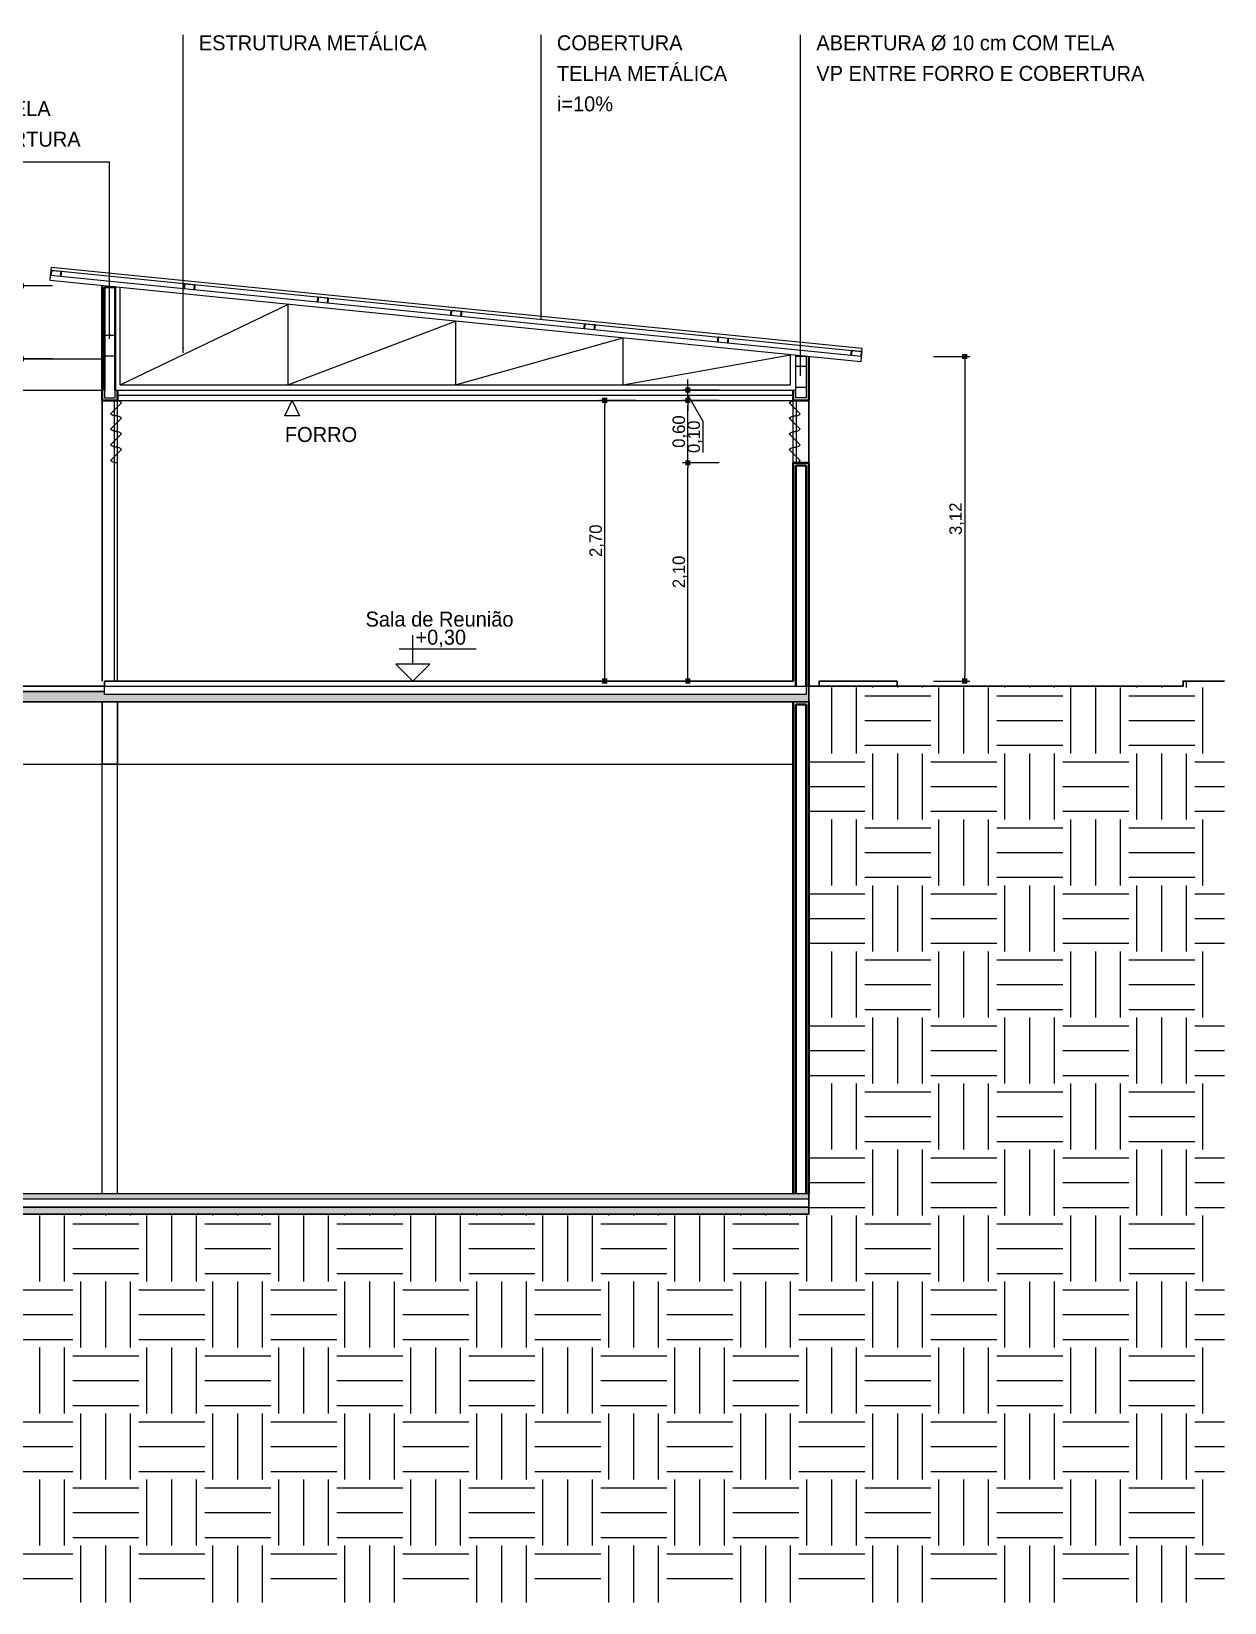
# Model space of a CAD drawing. Header units: millimetres. Extents: x 3006 to 6000, y 1661 to 3774.
# Drawn here: x 4135.99 to 4147.47, y 1757.89 to 1773.01 of the extents above; entities that cross this region are included whole.
import ezdxf

# ---------------------------------------------------------------- set-up
doc = ezdxf.new("R2010")
doc.units = ezdxf.units.MM
doc.header["$LTSCALE"] = 10
doc.linetypes.add('TT3', pattern=[0.25, 0.125, -0.125])
doc.linetypes.add('TT4', pattern=[0.1, 0.05, -0.05])
for name, color, linetype, lineweight in [('.10', 200, 'Continuous', 9), ('.10 ultra fina', 240, 'Continuous', 5), ('.15', 150, 'Continuous', 15), ('.25', 70, 'Continuous', 25), ('.30', 50, 'Continuous', 30), ('.40', 20, 'Continuous', 40), ('.40 Interno parede', 27, 'Continuous', 40), ('COTAS', 230, 'Continuous', 15), ('MARCAÇÕES', 230, 'Continuous', 15)]:
    doc.layers.add(name, color=color, linetype=linetype, lineweight=lineweight)
for name, color, linetype in [('.20 hachura', 185, 'Continuous'), ('ARQ-PRJ', 8, 'TT3'), ('ARQ-SMB', 9, 'Continuous'), ('Escrita', 34, 'Continuous')]:
    doc.layers.add(name, color=color, linetype=linetype)
doc.styles.add('Texto Wilian', font='himalaya.ttf')
doc.dimstyles.new('Cota 1-75 Exter WMJ', dxfattribs={"dimtxt": 0.12, "dimasz": 0.05, "dimexe": 0.05, "dimexo": 0.1, "dimgap": 0.002, "dimtad": 1, "dimzin": 1, "dimtxsty": 'Texto Wilian', "dimblk": 'BOXFILLED', "dimcen": 2.5, "dimclrd": 230, "dimclre": 230, "dimclrt": 104, "dimazin": 0, "dimtfac": 1, "dimtix": 1, "dimtmove": 0, "dimatfit": 3, "dimfxl": 0.3, "dimfxlon": 1, "dimlwd": 20, "dimarcsym": 1})

# ---------------------------------------------------------------- blocks, each defined once
blk = doc.blocks.new('_BoxFilled')
at = {"color": 0, "linetype": 'ByBlock', "lineweight": -2}
blk.add_line((-0.5, 0), (-1, 0), dxfattribs=at)
at = {"color": 0, "linetype": 'ByBlock'}
blk.add_solid([(-0.5, 0.5), (0.5, 0.5), (-0.5, -0.5), (0.5, -0.5)], dxfattribs=at)
blk = doc.blocks.new('*D549')
at = {"layer": 'COTAS', "color": 230, "lineweight": -2, "transparency": 16777216}
for p, q in [((4142.609, 1768.86), (4142.259, 1768.86)), ((4142.609, 1766.76), (4142.259, 1766.76))]:
    blk.add_line(p, q, dxfattribs=at)
at = {"layer": 'COTAS', "color": 230, "linetype": 'Continuous', "lineweight": 20, "transparency": 16777216}
blk.add_line((4142.309, 1766.81), (4142.309, 1768.81), dxfattribs=at)
at = {"layer": 'Defpoints', "color": 0, "transparency": 16777216}
for p in [(4142.309, 1768.86), (4143.323, 1768.86), (4143.323, 1766.76)]:
    blk.add_point(p, dxfattribs=at)
at = {"layer": 'COTAS', "color": 230, "lineweight": 20, "transparency": 16777216, "xscale": 0.05, "yscale": 0.05, "zscale": 0.05}
for p, rotation in [((4142.309, 1768.86), 90), ((4142.309, 1766.76), 270)]:
    blk.add_blockref('_BoxFilled', p, dxfattribs=dict(at, rotation=rotation))
at = {"layer": 'COTAS', "color": 104, "transparency": 16777216, "insert": (4142.233, 1767.81), "char_height": 0.12, "attachment_point": 5, "rotation": 90, "style": 'Texto Wilian'}
blk.add_mtext('2,10', dxfattribs=at)
blk = doc.blocks.new('*D550')
at = {"layer": 'COTAS', "color": 230, "lineweight": -2, "transparency": 16777216}
for p, q in [((4142.609, 1769.46), (4142.259, 1769.46)), ((4142.609, 1768.86), (4142.259, 1768.86))]:
    blk.add_line(p, q, dxfattribs=at)
at = {"layer": 'COTAS', "color": 230, "linetype": 'Continuous', "lineweight": 20, "transparency": 16777216}
blk.add_line((4142.309, 1768.91), (4142.309, 1769.41), dxfattribs=at)
at = {"layer": 'Defpoints', "color": 0, "transparency": 16777216}
for p in [(4142.309, 1769.46), (4143.323, 1769.46), (4143.323, 1768.86)]:
    blk.add_point(p, dxfattribs=at)
at = {"layer": 'COTAS', "color": 230, "lineweight": 20, "transparency": 16777216, "xscale": 0.05, "yscale": 0.05, "zscale": 0.05}
for p, rotation in [((4142.309, 1769.46), 90), ((4142.309, 1768.86), 270)]:
    blk.add_blockref('_BoxFilled', p, dxfattribs=dict(at, rotation=rotation))
at = {"layer": 'COTAS', "color": 104, "transparency": 16777216, "insert": (4142.233, 1769.16), "char_height": 0.12, "attachment_point": 5, "rotation": 90, "style": 'Texto Wilian'}
blk.add_mtext('0,60', dxfattribs=at)
blk = doc.blocks.new('*D562')
at = {"layer": 'COTAS', "color": 230, "lineweight": -2, "transparency": 16777216}
for p, q in [((4141.809, 1769.46), (4141.459, 1769.46)), ((4141.809, 1766.76), (4141.459, 1766.76))]:
    blk.add_line(p, q, dxfattribs=at)
at = {"layer": 'COTAS', "color": 230, "linetype": 'Continuous', "lineweight": 20, "transparency": 16777216}
blk.add_line((4141.509, 1766.81), (4141.509, 1769.41), dxfattribs=at)
at = {"layer": 'Defpoints', "color": 0, "transparency": 16777216}
for p in [(4141.509, 1769.46), (4142.109, 1769.46), (4142.109, 1766.76)]:
    blk.add_point(p, dxfattribs=at)
at = {"layer": 'COTAS', "color": 230, "lineweight": 20, "transparency": 16777216, "xscale": 0.05, "yscale": 0.05, "zscale": 0.05}
for p, rotation in [((4141.509, 1769.46), 90), ((4141.509, 1766.76), 270)]:
    blk.add_blockref('_BoxFilled', p, dxfattribs=dict(at, rotation=rotation))
at = {"layer": 'COTAS', "color": 104, "transparency": 16777216, "insert": (4141.433, 1768.11), "char_height": 0.12, "attachment_point": 5, "rotation": 90, "style": 'Texto Wilian'}
blk.add_mtext('2,70', dxfattribs=at)
blk = doc.blocks.new('*D563')
at = {"layer": 'COTAS', "color": 230, "linetype": 'Continuous', "lineweight": 20, "transparency": 16777216}
for p, q in [((4142.309, 1769.61), (4142.309, 1769.66)), ((4142.309, 1769.46), (4142.309, 1769.56)), ((4142.309, 1769.46), (4142.309, 1769.56)), ((4142.309, 1769.51), (4142.454, 1769.261)), ((4142.309, 1769.41), (4142.309, 1769.36)), ((4142.454, 1769.261), (4142.454, 1768.959))]:
    blk.add_line(p, q, dxfattribs=at)
at = {"layer": 'COTAS', "color": 230, "lineweight": -2, "transparency": 16777216}
for p, q in [((4142.609, 1769.56), (4142.259, 1769.56)), ((4142.609, 1769.46), (4142.259, 1769.46))]:
    blk.add_line(p, q, dxfattribs=at)
at = {"layer": 'Defpoints', "color": 0, "transparency": 16777216}
for p in [(4142.309, 1769.56), (4143.323, 1769.56), (4143.323, 1769.46)]:
    blk.add_point(p, dxfattribs=at)
at = {"layer": 'COTAS', "color": 230, "lineweight": 20, "transparency": 16777216, "xscale": 0.05, "yscale": 0.05, "zscale": 0.05}
for p, rotation in [((4142.309, 1769.56), 270), ((4142.309, 1769.46), 90)]:
    blk.add_blockref('_BoxFilled', p, dxfattribs=dict(at, rotation=rotation))
at = {"layer": 'COTAS', "color": 104, "transparency": 16777216, "insert": (4142.377, 1769.11), "char_height": 0.12, "attachment_point": 5, "rotation": 90, "style": 'Texto Wilian'}
blk.add_mtext('0,10', dxfattribs=at)
blk = doc.blocks.new('*D581')
at = {"layer": 'COTAS', "color": 230, "lineweight": -2, "transparency": 16777216}
for p, q in [((4136.197, 1770.562), (4135.847, 1770.562)), ((4136.197, 1769.86), (4135.847, 1769.86))]:
    blk.add_line(p, q, dxfattribs=at)
at = {"layer": 'COTAS', "color": 230, "linetype": 'Continuous', "lineweight": 20, "transparency": 16777216}
blk.add_line((4135.897, 1769.91), (4135.897, 1770.512), dxfattribs=at)
at = {"layer": 'Defpoints', "color": 0, "transparency": 16777216}
for p in [(4135.897, 1770.562), (4136.673, 1770.562), (4136.673, 1769.86)]:
    blk.add_point(p, dxfattribs=at)
at = {"layer": 'COTAS', "color": 230, "lineweight": 20, "transparency": 16777216, "xscale": 0.05, "yscale": 0.05, "zscale": 0.05}
for p, rotation in [((4135.897, 1770.562), 90), ((4135.897, 1769.86), 270)]:
    blk.add_blockref('_BoxFilled', p, dxfattribs=dict(at, rotation=rotation))
at = {"layer": 'COTAS', "color": 104, "transparency": 16777216, "insert": (4135.82, 1770.211), "char_height": 0.12, "attachment_point": 5, "rotation": 90, "style": 'Texto Wilian'}
blk.add_mtext('0,70', dxfattribs=at)
blk = doc.blocks.new('*D564')
at = {"layer": 'COTAS', "color": 230, "lineweight": -2, "transparency": 16777216}
for p, q in [((4144.673, 1769.882), (4145.023, 1769.882)), ((4144.673, 1766.76), (4145.023, 1766.76))]:
    blk.add_line(p, q, dxfattribs=at)
at = {"layer": 'COTAS', "color": 230, "linetype": 'Continuous', "lineweight": 20, "transparency": 16777216}
blk.add_line((4144.973, 1769.832), (4144.973, 1766.81), dxfattribs=at)
at = {"layer": 'Defpoints', "color": 0, "transparency": 16777216}
for p in [(4143.473, 1769.882), (4143.473, 1766.76), (4144.973, 1766.76)]:
    blk.add_point(p, dxfattribs=at)
at = {"layer": 'COTAS', "color": 230, "lineweight": 20, "transparency": 16777216, "xscale": 0.05, "yscale": 0.05, "zscale": 0.05}
for p, rotation in [((4144.973, 1769.882), 90), ((4144.973, 1766.76), 270)]:
    blk.add_blockref('_BoxFilled', p, dxfattribs=dict(at, rotation=rotation))
at = {"layer": 'COTAS', "color": 104, "transparency": 16777216, "insert": (4144.896, 1768.321), "char_height": 0.12, "attachment_point": 5, "rotation": 90, "style": 'Texto Wilian'}
blk.add_mtext('3,12', dxfattribs=at)

msp = doc.modelspace()

# ---------------------------------------------------------------- hatches: boundary and pattern name
at = {"layer": '.20 hachura', "true_color": 0xc2a3a3}
h = msp.add_hatch(dxfattribs=at)
h.set_pattern_fill('EARTH', color=253, scale=0.1)
h.set_pattern_definition([(0, (0, -11.8586), (0.635, 0.635), [0.635, -0.635]), (0, (0, -11.62044), (0.635, 0.635), [0.635, -0.635]), (0, (0, -11.3823), (0.635, 0.635), [0.635, -0.635]), (90, (0.0794, -11.30294), (-0.635, 0.635), [0.635, -0.635]), (90, (0.3175, -11.30294), (-0.635, 0.635), [0.635, -0.635]), (90, (0.5556, -11.30294), (-0.635, 0.635), [0.635, -0.635])])
h.paths.add_polyline_path([(4143.473, 1766.71), (4143.473, 1761.63), (4123.373, 1761.63), (4123.373, 1761.76), (4119.373, 1761.76), (4119.373, 1757.895), (4147.473, 1757.895), (4147.473, 1766.76), (4147.073, 1766.76), (4147.073, 1766.71)])
at = {"layer": '.20 hachura'}
h = msp.add_hatch(color=185, dxfattribs=at)
h.dxf.hatch_style = 1
h.paths.add_polyline_path([(4136.698, 1766.66), (4133.648, 1766.66), (4133.648, 1766.63), (4123.398, 1766.63), (4123.398, 1766.71), (4123.398, 1766.76), (4123.373, 1766.76), (4123.373, 1766.56), (4143.473, 1766.56), (4143.473, 1766.71), (4143.448, 1766.71), (4143.448, 1766.63), (4136.698, 1766.63)])
h = msp.add_hatch(color=185, dxfattribs=at)
h.dxf.hatch_style = 1
h.paths.add_polyline_path([(4143.473, 1761.83), (4123.373, 1761.83), (4123.373, 1761.78), (4143.473, 1761.78)])
h = msp.add_hatch(color=185, dxfattribs=at)
h.dxf.hatch_style = 1
h.paths.add_polyline_path([(4143.473, 1761.7), (4123.373, 1761.7), (4123.373, 1761.63), (4143.473, 1761.63)])

# ---------------------------------------------------------------- linework, layer by layer
at = {"layer": '.10', "color": 200, "lineweight": 9}
for p, q in [((4136.793, 1766.76), (4136.793, 1769.46)), ((4136.823, 1766.76), (4136.823, 1769.46)), ((4143.323, 1768.86), (4143.323, 1769.46)), ((4143.353, 1768.86), (4143.353, 1769.46)), ((4136.823, 1769.31), (4136.793, 1769.31)), ((4143.323, 1769.31), (4143.353, 1769.31)), ((4136.823, 1769.16), (4136.793, 1769.16)), ((4143.323, 1769.16), (4143.353, 1769.16)), ((4136.823, 1769.01), (4136.793, 1769.01)), ((4143.323, 1769.01), (4143.353, 1769.01)), ((4136.823, 1768.86), (4136.793, 1768.86)), ((4136.823, 1768.86), (4136.793, 1768.86)), ((4143.323, 1768.86), (4143.353, 1768.86)), ((4143.323, 1768.86), (4143.353, 1768.86))]:
    msp.add_line(p, q, dxfattribs=at)
for points in [[(4136.808, 1769.31, -0.198912), (4136.755, 1769.332), (4136.861, 1769.438, 0.198912), (4136.808, 1769.46)], [(4143.338, 1769.31, 0.198912), (4143.391, 1769.332), (4143.285, 1769.438, -0.198912), (4143.338, 1769.46)], [(4136.808, 1769.16, -0.198912), (4136.755, 1769.182), (4136.861, 1769.288, 0.198912), (4136.808, 1769.31)], [(4143.338, 1769.16, 0.198912), (4143.391, 1769.182), (4143.285, 1769.288, -0.198912), (4143.338, 1769.31)], [(4136.808, 1769.01, -0.198912), (4136.755, 1769.032), (4136.861, 1769.138, 0.198912), (4136.808, 1769.16)], [(4143.338, 1769.01, 0.198912), (4143.391, 1769.032), (4143.285, 1769.138, -0.198912), (4143.338, 1769.16)], [(4136.808, 1768.86, -0.198912), (4136.755, 1768.882), (4136.861, 1768.988, 0.198912), (4136.808, 1769.01)], [(4143.338, 1768.86, 0.198912), (4143.391, 1768.882), (4143.285, 1768.988, -0.198912), (4143.338, 1769.01)]]:
    msp.add_lwpolyline(points, format="xyb", dxfattribs=at)
at = {"layer": '.10 ultra fina', "color": 240, "lineweight": 5}
for p, q in [((4136.823, 1769.51), (4143.323, 1769.51)), ((4136.823, 1769.46), (4143.323, 1769.46))]:
    msp.add_line(p, q, dxfattribs=at)
at = {"layer": '.15', "color": 150, "lineweight": 15}
for p, q in [((4136.173, 1770.612), (4136.178, 1770.662)), ((4143.973, 1769.832), (4136.173, 1770.612)), ((4143.978, 1769.882), (4136.178, 1770.662)), ((4136.798, 1769.56), (4136.798, 1770.55)), ((4136.848, 1769.61), (4136.848, 1770.545)), ((4136.848, 1769.61), (4138.46, 1770.383)), ((4138.46, 1770.383), (4138.46, 1769.61)), ((4138.46, 1769.61), (4140.073, 1770.222)), ((4140.073, 1770.222), (4140.073, 1769.61)), ((4140.073, 1769.61), (4141.685, 1770.061)), ((4141.685, 1770.061), (4141.685, 1769.61)), ((4133.673, 1769.86), (4136.673, 1769.86)), ((4141.685, 1769.61), (4143.298, 1769.9)), ((4143.298, 1769.61), (4143.298, 1769.9)), ((4143.348, 1769.56), (4143.348, 1769.895)), ((4143.978, 1769.882), (4143.973, 1769.832)), ((4133.673, 1769.56), (4136.673, 1769.56)), ((4136.798, 1769.56), (4143.348, 1769.56)), ((4136.848, 1769.61), (4143.298, 1769.61)), ((4123.523, 1765.96), (4143.323, 1765.96)), ((4136.673, 1761.83), (4136.673, 1765.96)), ((4136.823, 1761.83), (4136.823, 1765.96))]:
    msp.add_line(p, q, dxfattribs=at)
at = {"layer": '.25', "color": 70, "lineweight": 25}
for p, q in [((4136.183, 1770.712), (4136.186, 1770.742)), ((4136.183, 1770.712), (4143.983, 1769.932)), ((4136.186, 1770.742), (4143.986, 1769.962)), ((4143.983, 1769.932), (4143.986, 1769.962)), ((4136.698, 1766.71), (4143.448, 1766.71)), ((4136.698, 1766.63), (4136.698, 1766.71)), ((4143.448, 1766.63), (4136.698, 1766.63)), ((4143.448, 1766.71), (4143.448, 1766.63)), ((4123.373, 1761.83), (4143.473, 1761.83)), ((4123.373, 1761.78), (4143.473, 1761.78))]:
    msp.add_line(p, q, dxfattribs=at)
for points in [[(4136.277, 1770.652), (4136.274, 1770.652), (4136.279, 1770.699), (4136.186, 1770.708), (4136.181, 1770.662), (4136.178, 1770.662), (4136.183, 1770.712), (4136.282, 1770.702)], [(4137.561, 1770.524), (4137.558, 1770.524), (4137.562, 1770.571), (4137.469, 1770.58), (4137.464, 1770.533), (4137.461, 1770.534), (4137.466, 1770.583), (4137.566, 1770.573)], [(4138.844, 1770.395), (4138.841, 1770.396), (4138.846, 1770.442), (4138.752, 1770.452), (4138.748, 1770.405), (4138.745, 1770.405), (4138.75, 1770.455), (4138.849, 1770.445)], [(4140.128, 1770.267), (4140.125, 1770.267), (4140.129, 1770.314), (4140.036, 1770.323), (4140.031, 1770.277), (4140.028, 1770.277), (4140.033, 1770.327), (4140.133, 1770.317)], [(4141.411, 1770.139), (4141.408, 1770.139), (4141.413, 1770.186), (4141.319, 1770.195), (4141.314, 1770.148), (4141.312, 1770.149), (4141.316, 1770.198), (4141.416, 1770.188)], [(4142.694, 1770.01), (4142.691, 1770.011), (4142.696, 1770.057), (4142.603, 1770.067), (4142.598, 1770.02), (4142.595, 1770.02), (4142.6, 1770.07), (4142.699, 1770.06)], [(4143.978, 1769.882), (4143.975, 1769.882), (4143.98, 1769.929), (4143.886, 1769.938), (4143.881, 1769.892), (4143.878, 1769.892), (4143.883, 1769.942), (4143.983, 1769.932)], [(4136.798, 1769.485), (4136.798, 1769.885), (4136.698, 1769.885), (4136.698, 1769.485)], [(4143.348, 1769.485), (4143.348, 1769.885), (4143.448, 1769.885), (4143.448, 1769.485)]]:
    msp.add_lwpolyline(points, close=True, dxfattribs=at)
at = {"layer": '.30', "color": 50, "lineweight": 30}
for p, q in [((4136.673, 1766.76), (4136.673, 1769.46)), ((4143.473, 1768.86), (4143.473, 1769.46)), ((4136.698, 1766.71), (4136.698, 1766.76)), ((4136.698, 1766.76), (4143.323, 1766.76)), ((4133.648, 1766.71), (4136.698, 1766.71)), ((4136.698, 1766.66), (4133.648, 1766.66)), ((4143.473, 1761.83), (4143.473, 1761.63)), ((4123.373, 1761.7), (4143.473, 1761.7)), ((4123.373, 1761.63), (4143.473, 1761.63))]:
    msp.add_line(p, q, dxfattribs=at)
for points in [[(4123.373, 1766.76), (4123.373, 1766.56), (4143.473, 1766.56), (4143.473, 1766.71)], [(4143.448, 1766.71), (4147.073, 1766.71), (4147.073, 1766.76), (4147.473, 1766.76)]]:
    msp.add_lwpolyline(points, dxfattribs=at)
for points in [[(4144.323, 1766.76), (4144.323, 1766.71), (4143.573, 1766.71), (4143.573, 1766.76)], [(4136.673, 1766.56), (4136.823, 1766.56), (4136.823, 1765.96), (4136.673, 1765.96)]]:
    msp.add_lwpolyline(points, close=True, dxfattribs=at)
at = {"layer": '.40', "color": 20, "lineweight": 40}
for p, q in [((4136.673, 1769.46), (4136.673, 1770.562)), ((4143.473, 1769.46), (4143.473, 1769.882)), ((4136.823, 1769.46), (4136.823, 1769.56)), ((4143.323, 1769.46), (4143.323, 1769.56)), ((4136.673, 1769.46), (4136.823, 1769.46)), ((4143.473, 1769.46), (4143.323, 1769.46)), ((4143.323, 1768.86), (4143.473, 1768.86)), ((4143.323, 1766.76), (4143.323, 1768.86)), ((4143.473, 1766.71), (4143.473, 1768.86)), ((4143.323, 1761.83), (4143.323, 1766.56)), ((4143.473, 1761.83), (4143.473, 1766.56))]:
    msp.add_line(p, q, dxfattribs=at)
at = {"layer": '.40 Interno parede', "color": 27}
for p, q in [((4136.698, 1769.56), (4136.698, 1770.55)), ((4136.798, 1770.55), (4136.698, 1770.55)), ((4136.798, 1769.56), (4136.798, 1770.55)), ((4143.348, 1768.835), (4143.448, 1768.835)), ((4143.348, 1766.71), (4143.348, 1768.835)), ((4143.448, 1766.71), (4143.448, 1768.835)), ((4143.348, 1761.83), (4143.348, 1766.535)), ((4143.348, 1766.535), (4143.448, 1766.535)), ((4143.448, 1761.83), (4143.448, 1766.535))]:
    msp.add_line(p, q, dxfattribs=at)
at = {"layer": 'ARQ-PRJ', "linetype": 'TT4'}
for p, q in [((4136.798, 1770.085), (4136.698, 1770.085)), ((4136.798, 1769.885), (4136.698, 1769.885)), ((4143.448, 1769.785), (4143.348, 1769.785)), ((4143.448, 1769.585), (4143.348, 1769.585))]:
    msp.add_line(p, q, dxfattribs=at)
at = {"layer": 'ARQ-SMB'}
msp.add_lwpolyline([(4138.502, 1769.46), (4138.572, 1769.31), (4138.432, 1769.31)], close=True, dxfattribs=at)
at = {"layer": 'COTAS'}
msp.add_line((4133.594, 1771.756), (4136.745, 1771.756), dxfattribs=at)
at = {"layer": 'MARCAÇÕES'}
for p, q in [((4139.532, 1767.071), (4140.271, 1767.071)), ((4139.663, 1766.924), (4139.663, 1767.202))]:
    msp.add_line(p, q, dxfattribs=at)
msp.add_lwpolyline([(4139.663, 1766.76), (4139.827, 1766.924), (4139.499, 1766.924)], close=True, dxfattribs=at)

# ---------------------------------------------------------------- texts
at = {"layer": 'Escrita', "style": 'Texto Wilian'}
for s, p in [('ESTRUTURA METÁLICA', (4137.604, 1772.828)), ('COBERTURA', (4141.049, 1772.828)), ('ABERTURA Ø 10 cm COM TELA', (4143.545, 1772.828)), ('TELHA METÁLICA', (4141.049, 1772.534)), ('VP ENTRE FORRO E COBERTURA', (4143.545, 1772.534)), ('i=10%%%', (4141.049, 1772.241)), ('ABERTURA Ø 10 cm COM TELA', (4133.311, 1772.195)), ('VP ENTRE FORRO E COBERTURA', (4133.311, 1771.901)), ('FORRO', (4138.432, 1769.06)), ('+0,30', (4139.688, 1767.11))]:
    msp.add_text(s, height=0.144, dxfattribs=at).set_placement(p)
at = {"layer": 'Escrita', "insert": (4139.208, 1767.428), "char_height": 0.144, "width": 3.49988, "attachment_point": 1, "style": 'Texto Wilian'}
msp.add_mtext('{\\C34;Sala de Reunião }', dxfattribs=at)

# ---------------------------------------------------------------- dimensions: what is measured, and where the dimension line sits
at = {"layer": 'COTAS'}
for base, p1, p2, picture, middle in [((4135.897, 1770.562), (4136.673, 1769.86), (4136.673, 1770.562), '*D581', (4135.82, 1770.211)), ((4144.973, 1766.76), (4143.473, 1769.882), (4143.473, 1766.76), '*D564', (4144.896, 1768.321)), ((4141.509, 1769.46), (4142.109, 1766.76), (4142.109, 1769.46), '*D562', (4141.433, 1768.11)), ((4142.309, 1769.46), (4143.323, 1768.86), (4143.323, 1769.46), '*D550', (4142.233, 1769.16)), ((4142.309, 1768.86), (4143.323, 1766.76), (4143.323, 1768.86), '*D549', (4142.233, 1767.81))]:
    dim = msp.add_linear_dim(base=base, p1=p1, p2=p2, angle=90, dimstyle='Cota 1-75 Exter WMJ', override={"dimtmove": 1}, dxfattribs=at)
    dim.commit()
    dim.dimension.update_dxf_attribs({"geometry": picture, "text_midpoint": middle})
dim = msp.add_linear_dim(base=(4142.309, 1769.56), p1=(4143.323, 1769.46), p2=(4143.323, 1769.56), angle=90, dimstyle='Cota 1-75 Exter WMJ', override={"dimtmove": 1}, dxfattribs=at)
dim.commit()
dim.dimension.update_dxf_attribs({"geometry": '*D563', "text_midpoint": (4142.454, 1769.259), "dimtype": 160})

# ---------------------------------------------------------------- leaders
for points in [[(4137.453, 1769.919), (4137.453, 1772.978)], [(4140.897, 1770.242), (4140.897, 1772.978)], [(4143.393, 1769.697), (4143.393, 1772.978)], [(4136.745, 1770.051), (4136.745, 1771.756)]]:
    msp.add_leader(points, dimstyle='Cota 1-75 Exter WMJ', override={"dimtmove": 1}, dxfattribs=at)

doc.saveas('drawing.dxf')
